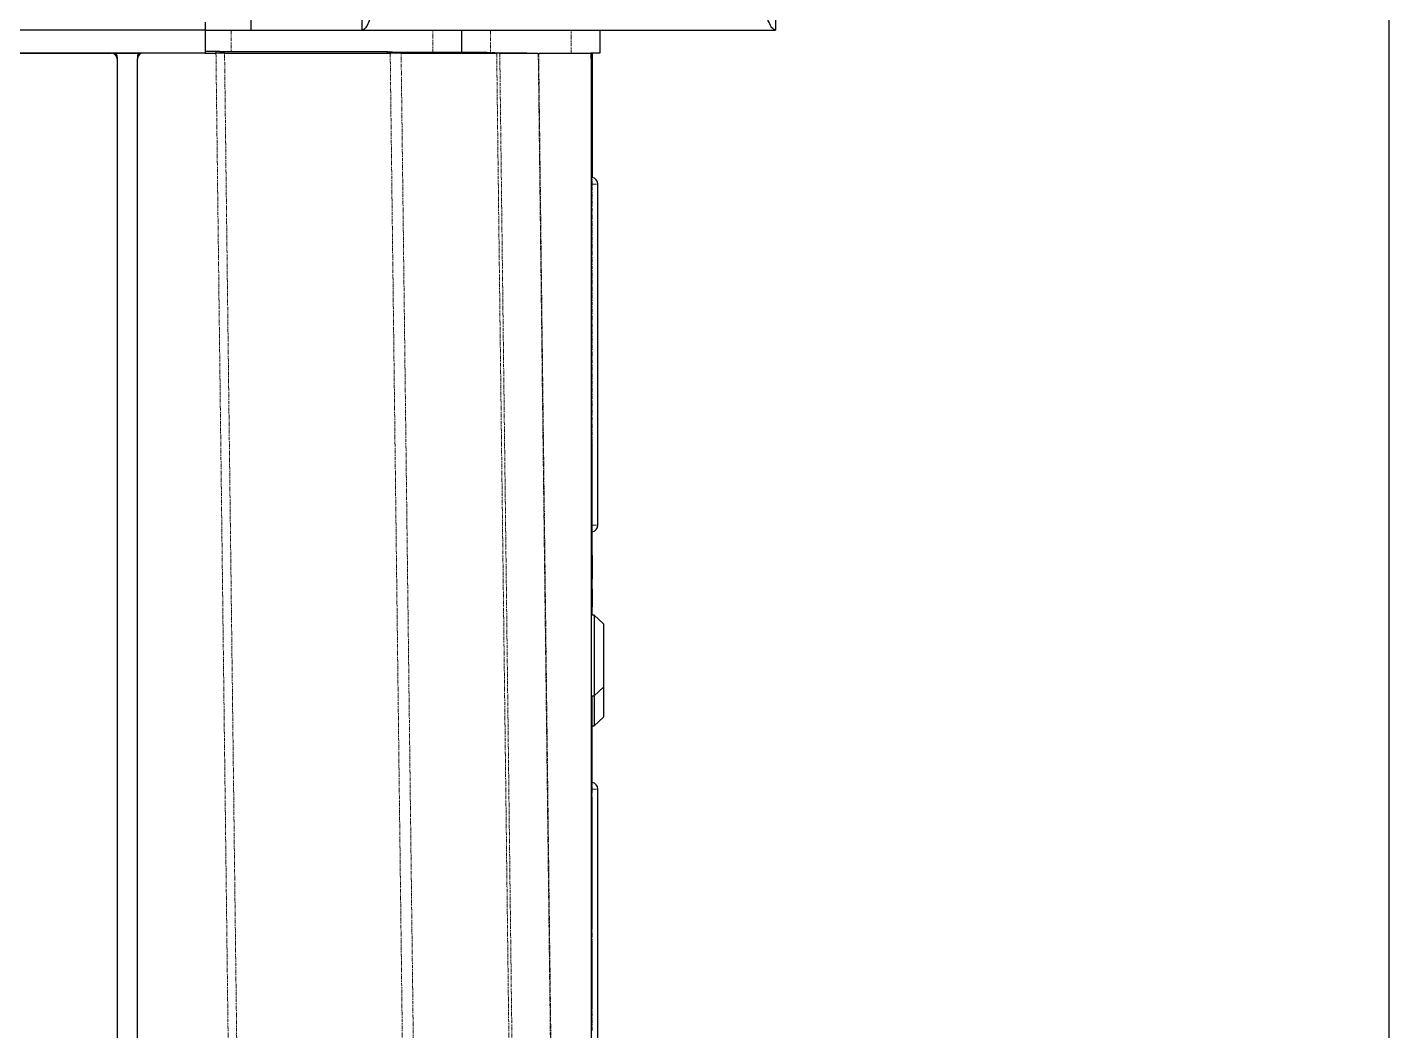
# Model space of a CAD drawing. Header units: millimetres. Extents: x -18594 to 273470, y -238787 to 48452.
# Drawn here: x 139193.3 to 139665.8, y -75111 to -74762.8 of the extents above; entities that cross this region are included whole.
import ezdxf

# ---------------------------------------------------------------- set-up
doc = ezdxf.new("R2010")
doc.units = ezdxf.units.MM
doc.linetypes.add('Xref AGV layout$0$PHANTOM', pattern=[2.5, 1.25, -0.25, 0.25, -0.25, 0.25, -0.25])
doc.layers.add('AM_BOR', color=4, linetype='Continuous', lineweight=25)

# ---------------------------------------------------------------- blocks, each defined once
blk = doc.blocks.new('Xref AGV layout$0$A$C343F789C')
at = {"color": 7, "linetype": 'Continuous', "lineweight": 25}
for p, q in [((3088.17, 2014.88), (3094.17, 2014.88)), ((3094.17, 1908.74), (3094.17, 2014.88)), ((3094.17, 1953.88), (3102.17, 1953.88)), ((3102.17, 1953.88), (3102.17, 1950.88)), ((3265.97, 1953.18), (3147.57, 1953.18)), ((3300.11, 1955.18), (3297.11, 1951.88)), ((3297.11, 1951.88), (3297.11, 1950.88)), ((3297.11, 1951.88), (3325.11, 1951.88)), ((3300.11, 1955.18), (3322.11, 1955.18)), ((3325.11, 1951.88), (3322.11, 1955.18)), ((3322.11, 1955.18), (3332.55, 1955.18)), ((3325.11, 1950.88), (3325.11, 1951.88)), ((3325.11, 1951.88), (3335.55, 1951.88)), ((3335.55, 1951.88), (3332.55, 1955.18)), ((3335.55, 1951.18), (3335.55, 1951.88)), ((3475.85, 1953.18), (3357.45, 1953.18)), ((3102.17, 1951.18), (3145.29, 1951.18)), ((3102.17, 1950.88), (3102.17, 1950.74)), ((3104.17, 1950.88), (3102.17, 1950.88)), ((3102.17, 1932.82), (3102.17, 1950.74)), ((3104.17, 1950.88), (3460.53, 1950.88)), ((3237.31, 1950.88), (3237.31, 1951.18)), ((3254.77, 1950.88), (3254.77, 1951.18)), ((3276.29, 1950.88), (3276.29, 1951.18)), ((3276.46, 1951.18), (3284.49, 1951.18)), ((3284.49, 1950.88), (3284.49, 1951.18)), ((3288.08, 1951.18), (3284.49, 1951.18)), ((3288.08, 1951.18), (3294.24, 1951.18)), ((3288.08, 1950.88), (3288.08, 1951.18)), ((3294.24, 1950.88), (3294.24, 1951.18)), ((3297.11, 1951.18), (3294.24, 1951.18)), ((3336.29, 1951.18), (3325.11, 1951.18)), ((3336.29, 1950.88), (3336.29, 1951.18)), ((3336.8, 1951.18), (3336.29, 1951.18)), ((3336.8, 1950.88), (3336.8, 1951.18)), ((3355.78, 1951.18), (3336.8, 1951.18)), ((3355.18, 1951.23), (3355.17, 1951.18)), ((3355.78, 1950.88), (3355.78, 1951.18)), ((3360.9, 1950.88), (3360.9, 1951.18)), ((3366.22, 1951.18), (3360.9, 1951.18)), ((3366.22, 1950.88), (3366.22, 1951.18)), ((3366.74, 1951.18), (3366.22, 1951.18)), ((3366.74, 1950.88), (3366.74, 1951.18)), ((3383.21, 1951.18), (3366.74, 1951.18)), ((3383.21, 1950.88), (3383.21, 1951.18)), ((3399.73, 1951.18), (3383.21, 1951.18)), ((3399.73, 1950.88), (3399.73, 1951.18)), ((3400.24, 1951.18), (3399.73, 1951.18)), ((3400.24, 1950.88), (3400.24, 1951.18)), ((3405.52, 1951.18), (3400.24, 1951.18)), ((3405.52, 1950.88), (3405.52, 1951.18)), ((3410.65, 1950.88), (3410.65, 1951.18)), ((3433.21, 1951.18), (3410.65, 1951.18)), ((3433.21, 1950.88), (3433.21, 1951.18)), ((3102.07, 1928.57), (3102.17, 1932.49)), ((3102.07, 1917.24), (3102.07, 1928.57)), ((3102.17, 1919.14), (3102.17, 1932.49)), ((3102.16, 1918.9), (3102.17, 1919.14)), ((3101.84, 1914.69), (3102.17, 1918.07)), ((3101.84, 1881.81), (3101.84, 1914.69)), ((3102.17, 1884.9), (3102.17, 1918.07)), ((3094.17, 1905.88), (3094.17, 1908.74)), ((3094.17, 1905.88), (3101.84, 1905.88)), ((3094.17, 1895.88), (3094.17, 1905.88)), ((3094.17, 1825.88), (3094.17, 1895.88)), ((3101.54, 1879.62), (3102.17, 1881.11)), ((3102, 1883.15), (3102.17, 1884.9)), ((3102.17, 1823.62), (3102.17, 1881.11)), ((3101.54, 1822.13), (3101.54, 1879.62)), ((3088.17, 1871.29), (3094.17, 1871.29)), ((3094.17, 1832.88), (2689.55, 1832.88)), ((3094.17, 1816.88), (3094.17, 1825.88)), ((3101.47, 1820.64), (3102.17, 1820.64)), ((3101.47, 1816.88), (3101.47, 1820.64)), ((3101.54, 1822.13), (3102.17, 1823.62)), ((3102.17, 1816.88), (3102.17, 1820.64)), ((3091.43, 1816.88), (3094.17, 1816.88)), ((3094.17, 1816.88), (3094.17, 1732.88)), ((3094.17, 1816.88), (3102.17, 1816.88)), ((3102.17, 1816.88), (3102.17, 1732.88)), ((3102.19, 1785.89), (3102.19, 1793.84)), ((3103.44, 1793.38), (3104.14, 1793.38)), ((3449.47, 1793.38), (3104.14, 1793.38)), ((3103.49, 1786.38), (3104.17, 1786.38)), ((3104.17, 1786.38), (3451.83, 1786.38)), ((3102.2, 1712.17), (3102.2, 1784.38))]:
    blk.add_line(p, q, dxfattribs=at)
at = {"color": 8, "linetype": 'Xref AGV layout$0$PHANTOM', "lineweight": 18}
for p, q in [((3147.57, 1951.23), (3147.57, 1953.18)), ((3265.97, 1951.23), (3265.97, 1953.18)), ((3357.45, 1951.23), (3357.45, 1953.18)), ((3147.57, 1950.88), (3147.57, 1951.23)), ((3237.14, 1951.23), (3147.57, 1951.23)), ((3357.45, 1950.88), (3357.45, 1951.23)), ((3441.25, 1951.23), (3357.45, 1951.23)), ((3102.17, 1943.88), (3094.17, 1943.88)), ((3455.33, 1937), (3102.17, 1932.64)), ((3102.17, 1932.49), (3455.3, 1936.84)), ((3453.63, 1923.47), (3102.17, 1919.14)), ((3102.17, 1918.07), (3453.56, 1922.41)), ((3094.17, 1915.88), (3101.95, 1915.88)), ((3101.84, 1895.88), (3094.17, 1895.88)), ((3452.15, 1889.22), (3102.17, 1884.9)), ((3102.17, 1881.11), (3452.07, 1885.42)), ((3094.17, 1825.88), (3101.54, 1825.88)), ((3451.46, 1827.92), (3102.17, 1823.62)), ((3102.17, 1820.64), (3451.44, 1824.95)), ((3102.2, 1784.38), (3102.17, 1784.38))]:
    blk.add_line(p, q, dxfattribs=at)
at = {"color": 7, "linetype": 'Continuous', "lineweight": 25}
for centre, radius, start, end in [((3147.57, 1950.88), 2.3, 90, 171.3731), ((3265.97, 1950.88), 2.3, 8.6269, 90), ((3357.45, 1950.88), 2.3, 90, 171.3731), ((3103.67, 1943.61), 7.29, 86.085, 101.8968), ((3145.59, 1951.18), 0.3, 171.3731, 270), ((3104.15, 1795.37), 1.99, 179.5656, 269.5563), ((3103.45, 1795.34), 1.95, 229.9548, 269.9342), ((3103.49, 1784.43), 1.95, 90.0644, 131.6733), ((3104.19, 1784.4), 1.99, 90.4291, 180.4236)]:
    blk.add_arc(centre, radius, start, end, dxfattribs=at)
for points, knots in [([(3094.17, 2014.88), (3094.06, 2014.54), (3093.85, 2013.85), (3092.17, 2012.83), (3089.68, 2011.81), (3087.48, 2011.13), (3086.38, 2010.79)], [0, 0, 0, 0, 0.249997, 0.500002, 0.749999, 1, 1, 1, 1]), ([(3254.77, 1951.18), (3254.31, 1951.18), (3253.4, 1951.18), (3252.05, 1951.18), (3250.74, 1951.18), (3249.47, 1951.18), (3248.22, 1951.18), (3247.01, 1951.18), (3245.83, 1951.18), (3244.69, 1951.18), (3243.59, 1951.18), (3242.54, 1951.18), (3241.54, 1951.18), (3240.59, 1951.18), (3239.7, 1951.18), (3238.84, 1951.18), (3238.05, 1951.18), (3237.56, 1951.18), (3237.31, 1951.18)], [0, 0, 0, 0, 0.068548, 0.135683, 0.201215, 0.265682, 0.329267, 0.392395, 0.45507, 0.517127, 0.57879, 0.63974, 0.700192, 0.759806, 0.819628, 0.879355, 0.939512, 1, 1, 1, 1]), ([(3276.29, 1951.18), (3276.27, 1951.18), (3276.24, 1951.18), (3275.94, 1951.18), (3275.46, 1951.18), (3274.78, 1951.18), (3273.92, 1951.18), (3272.86, 1951.18), (3271.6, 1951.18), (3270.17, 1951.18), (3268.6, 1951.18), (3266.92, 1951.18), (3265.12, 1951.18), (3263.24, 1951.18), (3261.26, 1951.18), (3259.18, 1951.18), (3257, 1951.18), (3255.52, 1951.18), (3254.77, 1951.18)], [0.0000004, 0.0000004, 0.0000004, 0.0000004, 0.0645578, 0.1270135, 0.1879548, 0.2480139, 0.3077477, 0.3682345, 0.4294698, 0.4927434, 0.5562578, 0.6182168, 0.6796555, 0.7412455, 0.8034153, 0.8668155, 0.9323283, 1, 1, 1, 1]), ([(3102.16, 1918.9), (3102.16, 1918.73), (3102.15, 1918.39), (3102.11, 1917.57), (3102.04, 1916.85), (3102, 1916.39)], [0, 0, 0, 0, 0.278933, 0.536515, 1, 1, 1, 1]), ([(3101.54, 1879.62), (3101.58, 1880.02), (3101.62, 1880.47), (3101.68, 1880.77), (3101.69, 1880.8)], [0, 0, 0, 0, 0.887585, 1, 1, 1, 1]), ([(3102, 1883.15), (3101.95, 1882.74), (3101.87, 1881.96), (3101.75, 1881.2), (3101.69, 1880.84)], [0, 0, 0, 0, 0.522743, 1, 1, 1, 1]), ([(3102.17, 1884.9), (3102.17, 1884.41), (3102.17, 1883.83), (3102.17, 1883.25), (3102.17, 1883.22), (3102.17, 1883.18), (3102.17, 1883.16), (3102.17, 1883.1), (3102.17, 1883.06), (3102.17, 1882.94), (3102.17, 1882.85), (3102.17, 1882.59), (3102.17, 1882.42), (3102.17, 1882.22), (3102.17, 1882.2), (3102.17, 1882.16), (3102.17, 1882.14), (3102.17, 1882.08), (3102.17, 1882.04), (3102.17, 1881.91), (3102.17, 1881.82), (3102.17, 1881.53), (3102.17, 1881.33), (3102.17, 1881.11)], [0, 0, 0, 0, 0.5, 0.5, 0.515625, 0.515625, 0.53125, 0.53125, 0.5625, 0.5625, 0.625, 0.625, 0.75, 0.75, 0.765625, 0.765625, 0.78125, 0.78125, 0.8125, 0.8125, 0.875, 0.875, 1, 1, 1, 1]), ([(3086.38, 1875.37), (3087.48, 1875.03), (3089.68, 1874.35), (3092.17, 1873.33), (3093.85, 1872.31), (3094.06, 1871.63), (3094.17, 1871.29)], [0, 0, 0, 0, 0.250001, 0.499998, 0.750002, 1, 1, 1, 1]), ([(3101.47, 1820.64), (3101.47, 1820.71), (3101.48, 1820.84), (3101.48, 1821.03), (3101.49, 1821.21), (3101.5, 1821.46), (3101.51, 1821.77), (3101.53, 1822), (3101.54, 1822.13)], [0, 0, 0, 0, 0.142739, 0.249659, 0.372806, 0.499556, 0.736552, 1, 1, 1, 1]), ([(3102.17, 1823.62), (3102.17, 1823.1), (3102.17, 1822.61), (3102.17, 1822.13), (3102.17, 1822.09), (3102.17, 1822.03), (3102.17, 1822), (3102.17, 1821.9), (3102.17, 1821.84), (3102.17, 1821.65), (3102.17, 1821.53), (3102.17, 1821.39), (3102.17, 1821.38), (3102.17, 1821.36), (3102.17, 1821.34), (3102.17, 1821.31), (3102.17, 1821.28), (3102.17, 1821.2), (3102.17, 1821.14), (3102.17, 1820.95), (3102.17, 1820.8), (3102.17, 1820.64)], [0, 0, 0, 0, 0.5, 0.5, 0.53125, 0.53125, 0.5625, 0.5625, 0.625, 0.625, 0.75, 0.75, 0.765625, 0.765625, 0.78125, 0.78125, 0.8125, 0.8125, 0.875, 0.875, 1, 1, 1, 1])]:
    blk.add_open_spline(points, degree=3, knots=knots, dxfattribs=at)
at = {"color": 8, "linetype": 'Xref AGV layout$0$PHANTOM', "lineweight": 18}
for points, knots in [([(3147.57, 1951.23), (3147.27, 1951.23), (3146.67, 1951.23), (3145.92, 1951.23), (3145.4, 1951.23), (3145.33, 1951.23), (3145.29, 1951.23)], [0, 0, 0, 0, 0.249999, 0.499998, 0.749996, 1, 1, 1, 1]), ([(3357.45, 1951.23), (3357.15, 1951.23), (3356.56, 1951.23), (3355.8, 1951.23), (3355.28, 1951.23), (3355.21, 1951.23), (3355.18, 1951.23)], [0, 0, 0, 0, 0.249995, 0.499999, 0.749997, 1, 1, 1, 1])]:
    blk.add_open_spline(points, degree=3, knots=knots, dxfattribs=at)
at = {"color": 7, "linetype": 'Continuous', "lineweight": 25}
blk.add_open_spline([(3102.17, 1919.14), (3102.17, 1918.91), (3102.17, 1918.5), (3102.17, 1918.07)], degree=3, dxfattribs=at)
blk = doc.blocks.new('Xref AGV layout$0$Double AGV')
blk.add_lwpolyline([(31012.9, -233311.98), (37805.7, -233311.98), (37805.7, -235469.58), (31012.9, -235469.58)], close=True)
at = {"rotation": 180}
blk.add_blockref('Xref AGV layout$0$A$C343F789C', (37738.25, -233241.91), dxfattribs=at)
blk = doc.blocks.new('Xref AGV layout')
at = {"rotation": 89.99999999999999}
blk.add_blockref('Xref AGV layout$0$Double AGV', (-95803.78, -109407.9), dxfattribs=at)

msp = doc.modelspace()

# ---------------------------------------------------------------- block references
at = {"layer": 'AM_BOR'}
msp.add_blockref('Xref AGV layout', (0, 0), dxfattribs=at)

doc.saveas('drawing.dxf')
